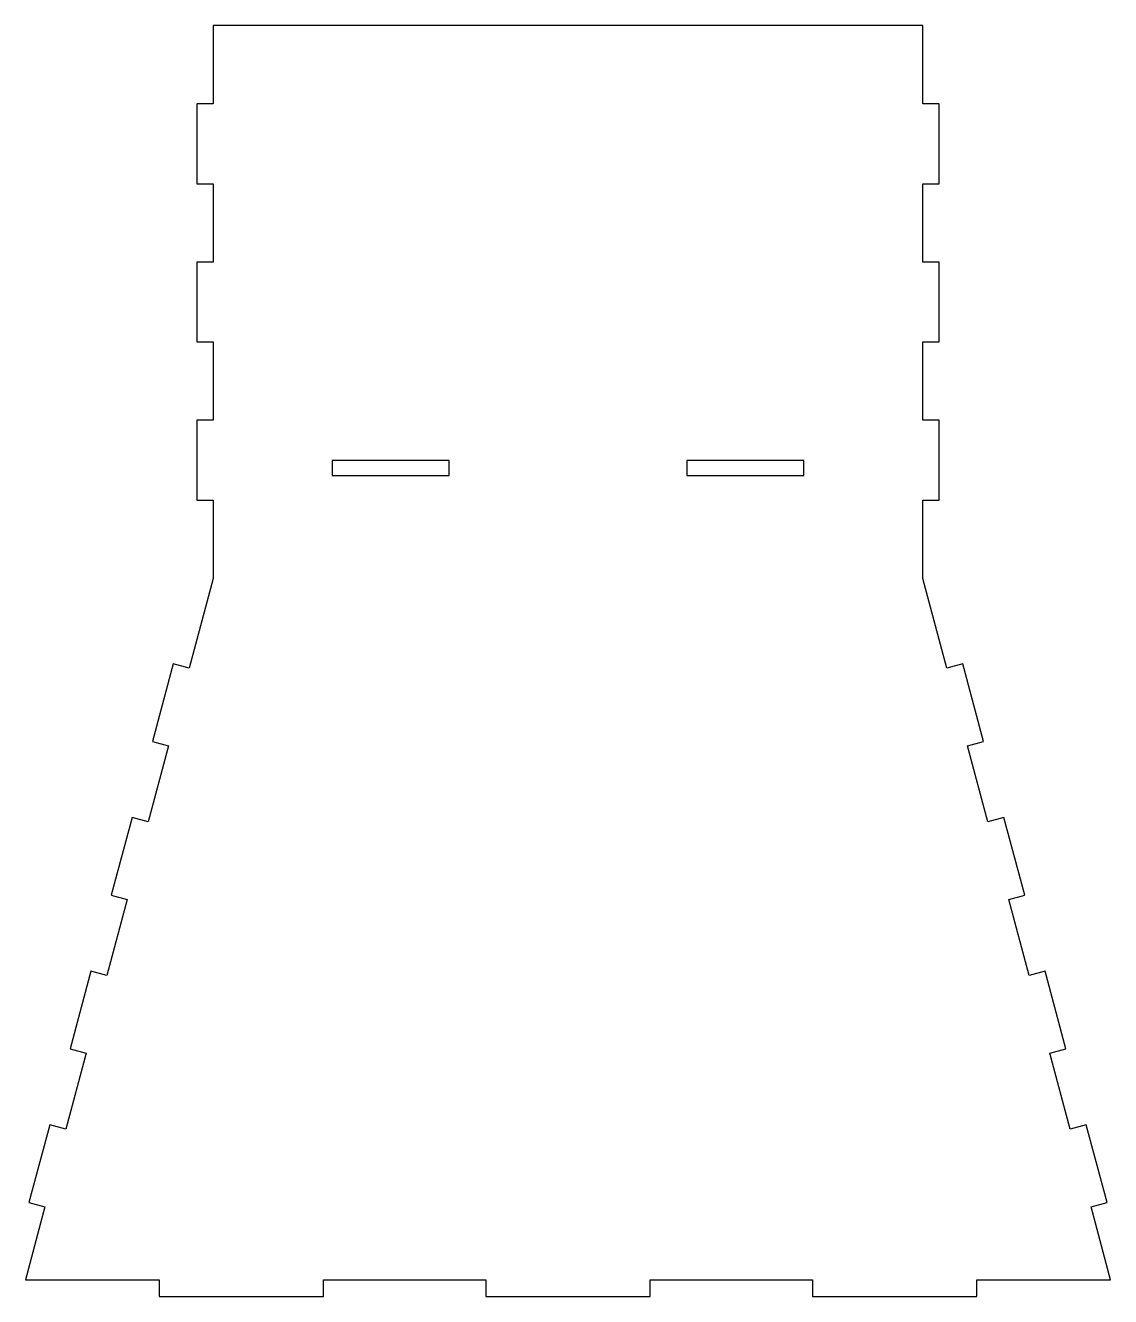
# Model space of a CAD drawing. Header units: millimetres. Extents: x -98 to 98, y 0 to 230.
import ezdxf

# ---------------------------------------------------------------- set-up
doc = ezdxf.new("R2010")
doc.units = ezdxf.units.MM

msp = doc.modelspace()

# ---------------------------------------------------------------- linework, layer by layer
at = {"color": 7, "linetype": 'Continuous', "lineweight": 25}
for p, q in [((64.15, 229.81), (-64.15, 229.81)), ((-64.15, 229.81), (-64.15, 215.66)), ((64.15, 215.66), (64.15, 229.81)), ((-64.15, 215.66), (-67.15, 215.66)), ((-67.15, 215.66), (-67.15, 201.2)), ((67.15, 215.66), (64.15, 215.66)), ((67.15, 201.2), (67.15, 215.66)), ((-67.15, 201.2), (-64.15, 201.2)), ((-64.15, 201.2), (-64.15, 187.04)), ((64.15, 187.04), (64.15, 201.2)), ((64.15, 201.2), (67.15, 201.2)), ((-64.15, 187.04), (-67.15, 187.04)), ((-67.15, 187.04), (-67.15, 172.58)), ((67.15, 187.04), (64.15, 187.04)), ((67.15, 172.58), (67.15, 187.04)), ((-67.15, 172.58), (-64.15, 172.58)), ((-64.15, 172.58), (-64.15, 158.43)), ((64.15, 158.43), (64.15, 172.58)), ((64.15, 172.58), (67.15, 172.58)), ((-64.15, 158.43), (-67.15, 158.43)), ((-67.15, 158.43), (-67.15, 143.97)), ((67.15, 158.43), (64.15, 158.43)), ((67.15, 143.97), (67.15, 158.43)), ((-42.67, 151.16), (-42.67, 148.46)), ((-21.48, 151.16), (-42.67, 151.16)), ((-21.48, 148.46), (-21.48, 151.16)), ((21.48, 151.16), (21.48, 148.46)), ((42.67, 151.16), (21.48, 151.16)), ((42.67, 148.46), (42.67, 151.16)), ((-42.67, 148.46), (-21.48, 148.46)), ((21.48, 148.46), (42.67, 148.46)), ((-67.15, 143.97), (-64.15, 143.97)), ((-64.15, 143.97), (-64.15, 129.81)), ((64.15, 129.81), (64.15, 143.97)), ((64.15, 143.97), (67.15, 143.97)), ((-64.15, 129.81), (-68.49, 113.61)), ((68.49, 113.61), (64.15, 129.81)), ((-71.39, 114.39), (-75.15, 100.35)), ((-68.49, 113.61), (-71.39, 114.39)), ((71.39, 114.39), (68.49, 113.61)), ((75.15, 100.35), (71.39, 114.39)), ((-72.25, 99.57), (-75.94, 85.82)), ((-75.15, 100.35), (-72.25, 99.57)), ((72.25, 99.57), (75.15, 100.35)), ((75.94, 85.82), (72.25, 99.57)), ((-78.84, 86.6), (-82.6, 72.56)), ((-75.94, 85.82), (-78.84, 86.6)), ((78.84, 86.6), (75.94, 85.82)), ((82.6, 72.56), (78.84, 86.6)), ((-79.7, 71.78), (-83.38, 58.03)), ((-82.6, 72.56), (-79.7, 71.78)), ((79.7, 71.78), (82.6, 72.56)), ((83.38, 58.03), (79.7, 71.78)), ((-86.28, 58.81), (-90.04, 44.77)), ((-83.38, 58.03), (-86.28, 58.81)), ((86.28, 58.81), (83.38, 58.03)), ((90.04, 44.77), (86.28, 58.81)), ((-87.15, 43.99), (-90.83, 30.24)), ((-90.04, 44.77), (-87.15, 43.99)), ((87.15, 43.99), (90.04, 44.77)), ((90.83, 30.24), (87.15, 43.99)), ((-93.73, 31.02), (-97.49, 16.98)), ((-90.83, 30.24), (-93.73, 31.02)), ((93.73, 31.02), (90.83, 30.24)), ((97.49, 16.98), (93.73, 31.02)), ((-94.59, 16.2), (-98.13, 3)), ((-97.49, 16.98), (-94.59, 16.2)), ((94.59, 16.2), (97.49, 16.98)), ((98.13, 3), (94.59, 16.2)), ((-98.13, 3), (-73.91, 3)), ((-73.91, 3), (-73.91, 0)), ((-44.23, 0), (-44.23, 3)), ((-44.23, 3), (-14.84, 3)), ((-14.84, 3), (-14.84, 0)), ((14.84, 0), (14.84, 3)), ((14.84, 3), (44.23, 3)), ((44.23, 3), (44.23, 0)), ((73.91, 0), (73.91, 3)), ((73.91, 3), (98.13, 3)), ((-73.91, 0), (-44.23, 0)), ((-14.84, 0), (14.84, 0)), ((44.23, 0), (73.91, 0))]:
    msp.add_line(p, q, dxfattribs=at)

doc.saveas('drawing.dxf')
